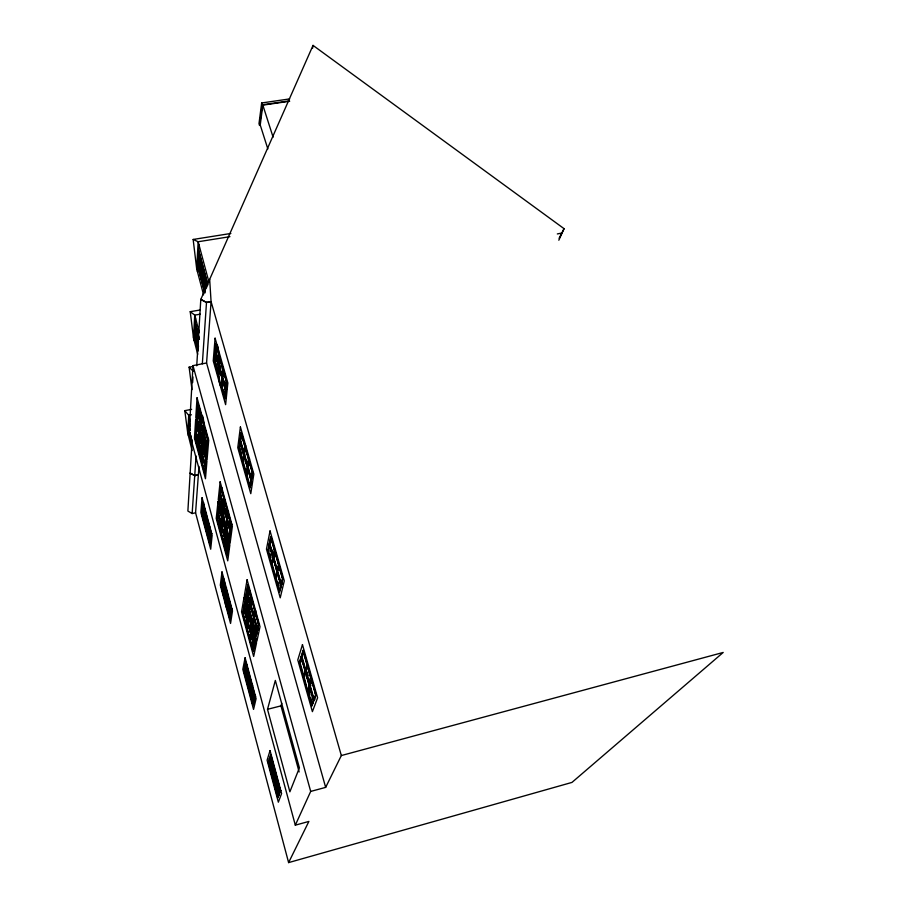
<?xml version="1.0" encoding="UTF-8"?>
<svg xmlns="http://www.w3.org/2000/svg" width="908" height="908" viewBox="0 0 908 908"><rect width="100%" height="100%" fill="white"/><g stroke="black" fill="none" stroke-linecap="round" stroke-linejoin="round"><path stroke-width="1.36" d="M192.099 450.55L187.74 433.071L188.705 415.296L184.801 410.643L191.645 409.372M196.684 268.802L198.16 241.744L193.154 239.462L196.684 268.802L203.574 294.839M197.706 354.268L193.495 337.969L194.755 315.121L190.226 311.682L199.749 310.059M188.365 435.568L189.341 417.839M197.467 271.73L198.954 244.74M188.875 432.866L189.42 423.083L190.283 426.851M194.21 340.716L195.481 317.925M209.669 279.358L211.076 301.604L206.57 362.984L192.984 365.629L189.125 433.547L191.622 443.524L191.781 440.879L189.59 432.129M198.477 267.939L198.704 263.865L201.837 275.635L201.587 279.664M194.834 337.038L195.538 324.451M192.644 382.597L192.973 376.945M195.311 334.292L195.118 337.742L197.967 348.729L198.171 345.324M195.549 330.115L195.356 333.588L198.216 344.62L198.421 341.181L195.299 328.696M202.132 270.72L201.882 274.806L198.761 263.025L198.988 258.905L202.132 270.72L203.528 270.493M192.019 441.844L187.877 511.056L192.144 513.542L195.572 512.793L198.977 466.417M196.741 365.776L200.804 299.334L206.502 302.455L211.076 301.604L341.34 755.547L325.654 787.384L310.695 791.424L295.316 825.168L308.879 821.434L288.608 862.6L571.972 782.412L723.199 652.455L341.34 755.547M201.894 280.799L202.132 276.77L205.287 288.619L205.106 291.275M198.546 339.308L198.682 336.993L195.799 325.881L195.595 329.388L198.466 340.466M198.239 349.784L198.375 347.514M198.489 450.255L199.261 443.955L198.489 450.255L195.572 439.483L196.31 433.116M199.976 442.764L199.011 442.968L196.049 432.106L196.48 425.67L197.456 425.477L197.195 429.336M198.103 415.785L198.375 411.767L197.377 411.971L196.934 418.656L197.706 411.903M205.639 288.948L205.9 284.919L206.615 287.575M196.219 434.376L195.89 439.415L198.807 450.186M196.378 432.038L196.798 425.602L199.783 436.544L199.329 442.9L196.049 432.106M198.148 405.309L197.785 410.768L200.498 421.948L200.974 415.206L197.899 404.003L197.456 410.836L198.443 410.632M192.144 513.542L196.06 455.986M202.336 363.813L206.502 302.455L200.793 299.424L313.033 45.4L564.061 228.668L558.829 240.223M199.011 442.968L199.465 436.612L200.441 436.408M199.953 429.677L200.418 423.071L197.377 411.971M201.882 461.502L198.625 450.731L199.385 444.443M203.086 454.17L202.109 454.375L199.136 443.445L199.59 437.089L202.927 448.03L202.246 454.863L205.242 465.861L202.563 454.794L202.722 448.586M200.554 423.559L203.619 434.739L203.449 441.186C199.204 445.34 201.996 402.255 200.089 430.165L201.077 429.961M202.121 415.489L201.111 415.694L200.634 422.436L201.451 415.626C205.458 411.789 203.517 456.043 204.357 427.475L207.467 438.814L207.262 445.317L204.175 434.058M200.282 429.609L200.759 423.003M200.838 421.88L201.122 417.828M201.519 460.14L198.943 450.663L199.295 445.68M199.919 437.032L199.465 443.376L202.439 454.306M201.735 420.892L202.03 416.84M201.565 461.57L202.359 455.351M202.109 454.375L202.927 448.03M201.111 415.694L204.209 426.976L204.039 433.559L200.963 422.368M202.393 457.065L202.019 461.979L204.652 472.954L201.689 462.047L202.484 455.839M205.957 450.357L203.585 441.674L204.084 435.17M202.938 458.154L202.654 461.843L201.689 462.047M203.517 450.89L203.71 448.382M204.448 438.939L204.754 435.023M204.652 472.954L205.48 466.826L195.901 431.936L196.366 424.876L205.912 459.857L204.754 473.726L195.424 439.313L195.878 432.401L205.31 467.075M205.242 465.861L205.753 459.664L206.729 459.459M206.309 452.91L206.842 446.486L203.755 435.238L203.585 441.674M205.333 523.451L204.482 523.632L201.871 513.86L202.575 508.786M203.437 505.257L203.653 502.703L202.79 502.896L202.359 507.992L203.074 502.828L205.741 512.748L205.004 517.844L205.628 514.007M218.635 364.63L215.309 352.906L215.968 344.995C221.189 341.124 216.842 388.658 219.691 356.742M202.359 511.295L202.155 513.792L204.118 521.124M215.446 355.437L214.901 361.872L218.192 373.494L218.522 365.935L215.196 354.222L214.549 361.94L215.605 361.736M216.218 346.243L215.661 352.837L218.998 364.562M203.698 517.333L202.938 511.17M217.489 356.606L216.376 352.701L216.592 350.057M204.482 523.632L204.924 518.684L205.787 518.502M208.091 533.711L207.228 533.893L204.606 524.064L205.038 519.126L205.9 518.933M205.571 513.247L205.117 518.286L205.855 513.179L208.25 523.212L207.773 528.184L208.636 528.002M218.669 366.457L222.017 378.25L221.654 385.718C216.558 389.419 220.746 342.997 217.988 374.085L219.044 373.88L219.271 371.327M223.209 376.752L222.142 376.956L218.783 365.152L219.486 357.343L222.857 367.854M204.765 523.576L205.208 518.627M218.192 373.494L218.873 365.867M205.333 519.058L204.89 524.007L206.865 531.373M222.982 371.747L222.494 376.888L219.146 365.084L219.838 357.275M206.445 527.559L205.673 521.408M206.207 515.574L206.434 513.054M219.974 363.643L220.201 361.032M207.228 533.893L207.694 529.024L208.556 528.831M222.142 376.956L222.869 369.238L219.486 357.343M210.281 544.153L207.353 534.335L208.102 529.398L207.637 534.267L209.952 542.916M208.874 527.196L209.237 523.462L208.363 523.655L207.898 528.626L208.658 523.598L211.019 532.372M225.661 389.384L222.29 377.49L223.028 369.772L226.433 381.757L225.661 389.384L226.739 389.169M207.512 533.836L207.977 528.955M208.42 524.393L208.057 528.127L205.401 518.218M221.654 385.718L222.131 380.69M225.638 393.062L225.139 398.022L221.802 386.24L222.403 379.953M226.535 384.232L226.024 389.305L222.642 377.41L223.379 369.704L226.421 380.361M222.63 384.844L222.869 382.325M223.482 375.991L223.856 372.132M209.998 544.221L210.486 539.409L211.348 539.216M208.363 523.655C212.075 530.567 210.134 545.333 211.099 536.072M221.802 386.24L222.165 378.772L225.536 390.656L224.787 398.09L225.842 397.886M210.656 539.261L211.201 533.893L202.688 502.203L202.223 507.81L210.769 539.341L210.406 542.95M221.495 525.675L220.508 531.373L217.455 520.114L218.079 514.405M222.006 521.271L221.28 524.79L218.181 513.429L218.817 507.595M221.189 494.939L220.179 495.166L219.52 501.227L220.519 495.087M220.837 531.305L217.784 520.046L218.283 515.472M219.021 508.684L218.51 513.361L221.609 524.722M220.633 494.054L221.314 487.857L224.537 499.593L223.822 505.699L224.197 499.672L220.973 487.936L220.292 494.134L223.822 505.699M220.792 498.583L221.064 496.154M221.722 490.195L221.995 487.709M220.508 531.373L221.166 525.755L222.154 525.528M221.28 524.79L221.949 519.047M220.179 495.166L223.368 506.8L222.676 512.77L223.686 512.543M223.72 543.211L224.741 537.604L223.72 543.211L220.644 531.872L221.302 526.254L222.29 526.038M224.855 536.662L221.745 525.221L222.415 519.478L225.559 530.998L224.526 536.73L221.416 525.289L222.085 519.546M223.504 507.311L226.716 519.024L226.33 524.824C221.575 529.194 225.49 487.573 222.812 513.281L223.822 513.054M224.344 500.195L227.59 512.01L226.841 518.025L227.931 511.93L224.685 500.115L223.629 506.289L224.651 506.074M223.005 512.691L223.368 506.8M221.631 526.175L220.973 531.804L224.049 543.132M224.685 500.115L223.97 506.221L227.182 517.946M221.961 528.842L221.62 531.657L220.644 531.872M222.539 523.927L222.948 520.477M224.526 536.73L225.559 530.998M228.668 549.454L227.67 549.681L226.955 555.117L223.856 543.71L224.548 538.183L225.536 537.956M224.662 537.241C227.488 510.739 223.334 554.606 228.124 548.67L224.662 537.241L225.649 537.014M230.133 533.575L229.667 537.037C224.787 542.031 228.986 499.264 226.126 525.414L227.136 525.187L227.431 522.838M227.726 512.532L226.989 518.536L228.078 512.464L231.007 524.438L230.223 530.351L231.245 530.113L229.088 522.248M226.33 524.824L227.057 518.945M226.943 553.778L224.185 543.642L224.878 538.104M228.01 518.309L228.305 515.914M261.663 102.967L258.996 123.658L259.575 125.474L262.253 104.817L261.663 102.967L289.607 98.927M289.697 101.242L262.832 105.135L260.233 124.998L267.849 148.946M224.73 594.774C224.821 603.445 220.054 583.957 222.006 582.38L222.869 582.176L222.426 585.569M222.698 577L222.097 581.608L222.698 577C226.262 580.439 224.412 602.764 225.604 588.395M241.233 441.901L240.143 442.128L239.235 449.165L240.314 448.938M243.798 453.262L240.302 440.925L241.233 433.718L244.774 446.157L243.798 453.262L244.888 453.024M224.424 596.999L221.7 586.829L222.29 582.312M240.507 442.048L239.587 449.085L243.049 461.309L243.809 455.748M242.311 436.124L245.137 446.078L244.161 453.183L240.665 440.845L241.437 434.841M240.768 445.419L241.074 443.07M241.698 438.292L242.016 435.897M227.794 548.75L228.532 543.188L229.531 542.961M226.864 519.546L230.087 531.339L229.327 537.116L230.348 536.889M227.897 549.522L228.703 543.427L218.714 506.812L218.022 513.202L228.01 549.601M228.124 548.67L228.861 543.109L226.047 532.803M231.029 526.719L230.564 530.272L227.329 518.468M224.14 597.067L225.036 592.549M242.686 461.377L243.639 454.443L240.143 442.128M224.253 597.521C225.956 581.268 223.697 608.882 227.284 607.69L224.548 597.453M225.593 587.782L224.968 592.311L225.888 587.714L228.385 598.168L227.738 602.628L228.612 602.424M244.888 454.76L243.798 454.987L242.845 461.922L243.923 461.695M248.576 465.997L247.487 466.224L243.957 453.807L245.296 446.623M244.161 454.908L243.208 461.843L246.34 472.92M246.011 449.131L248.86 459.153L247.85 466.144L244.32 453.728L245.137 447.814M225.127 597.316L225.593 593.98M226.16 589.848L226.478 587.578M227 607.758L227.636 603.377L228.51 603.173M246.329 474.226L247.317 467.393L243.798 454.987M247.487 466.224L248.497 459.232L244.933 446.702M230.167 618.427L227.113 608.201L227.749 603.831L228.623 603.627M228.51 598.633L227.863 603.082L228.805 598.565L231.313 609.075L230.938 613.388L228.158 603.014M248.656 459.789L252.254 472.398L251.198 479.288L247.646 466.78L248.656 459.789L252.617 472.319L251.561 479.208L248.009 466.701L249.019 459.709M227.284 607.69L227.919 603.309M228.351 600.336L228.033 602.56L225.263 592.243M246.681 474.146L247.475 468.687M228.044 603.763L227.409 608.133L229.815 617.145M249.995 485.848L246.84 474.691L247.839 467.87M228.305 605.818L227.987 607.997L227.113 608.201M229.225 599.541L228.737 602.878L231.177 611.958M312.613 48.203L313.033 45.4M229.872 618.496L230.825 614.126L221.949 581.37L222.608 576.319L231.472 609.325L230.734 614.126M249.984 487.165L251.017 480.434L247.475 467.938L246.84 474.691M230.326 617.349L230.825 614.126M250.551 485.746L250.971 483.056M246.477 625.703L247.385 620.822L246.136 625.794L242.924 613.933L244.138 608.871L243.253 613.853L246.113 624.386M248.213 619.824L247.203 620.073L243.946 608.099L244.842 603.014M248.247 616.248L247.543 619.994L244.286 608.02L245.183 602.935L248.474 614.988L247.203 620.073M250.233 605.647L249.496 609.54L246.17 597.373L246.874 593.401M247.271 591.176L247.873 585.83L251.278 598.224L250.642 603.457L247.271 591.176L247.986 587.113M244.366 611.209L244.808 608.712M245.183 606.589L245.637 604.047M248.44 588.305L247.963 591.006L249.087 595.103M246.284 626.316L247.532 621.356L246.613 626.236L249.518 638.245L246.284 626.316L247.282 626.077M251.641 632.399L250.631 632.649L247.351 620.595L248.281 615.613L249.303 615.363L248.826 617.86M251.437 598.769L250.438 604.081L251.788 598.69L254.864 611.243L253.831 616.453L254.876 616.203M250.642 603.457L251.629 598.145L248.565 586.988M252.628 620.97L249.643 610.074L250.619 604.887M251.482 603.831L251.981 601.175M249.518 638.245L250.801 633.375M250.631 632.649L251.936 627.666L248.622 615.533L247.691 620.516L250.971 632.558M252.651 622.411L253.661 617.327L250.279 604.966L249.643 610.074M253.934 650.537L252.923 650.786L249.666 638.778L251.936 627.666M255.216 611.163L253.979 616.997L255.023 616.748M251.743 628.291L251.107 633.092L254.07 645.304L250.778 633.182L251.788 632.933L253.616 639.675M256.181 633.977L253.15 622.877L254.161 617.78M255.364 611.72L254.331 616.918L257.747 629.38L258.814 624.273L255.364 611.72L258.462 624.364L257.395 629.46L258.44 629.21M244.036 671.432L245.115 667.425L244.331 671.352L247.18 681.999L244.331 671.352M245.762 662.829L244.956 666.835L246.057 662.761L248.667 673.645L247.839 677.572L248.962 673.566L246.057 662.761M269.551 543.937L270.811 537.604L274.568 550.781L273.251 557.001L269.551 543.937L271.186 537.525L274.568 549.374M251.141 636.145L250.665 638.528L249.666 638.778M269.71 544.913L268.462 551.088L272.128 564.016L273.41 557.955L271.764 564.106M245.183 669.9L245.716 667.278M269.699 548.455L270.198 545.98M252.923 650.786L253.911 646.11L254.921 645.86M254.07 645.304L255.42 640.435L252.083 628.211M256.169 635.294L257.214 630.311L253.809 617.871L253.15 622.877M254.24 646.019L253.264 650.707L249.995 638.699L250.608 633.988M254.41 645.225L255.42 640.435M256.782 633.966L257.304 631.469M246.885 682.078L247.702 678.219L248.849 677.822M250.177 693.179L247.01 682.544L248.122 678.628L247.305 682.475L249.814 691.839M247.963 678.049L249.087 674.054L248.259 677.97L251.153 688.763L251.709 685.007L248.792 674.122M273.206 558.613L271.923 564.674L273.569 558.522L276.929 571.756L275.601 577.704L276.713 577.443M277.156 570.735L273.421 557.58L274.738 551.36L278.518 564.64L277.53 570.644L273.796 557.489L275.113 551.281L278.892 564.549L277.326 571.314L281.083 584.582L282.206 584.309M247.18 681.999L247.998 678.151M273.887 555.673L274.681 551.939M249.882 693.247L252.14 685.404L255.08 696.357M252.696 700.238L253.775 704.268L252.889 704.495L250.006 693.723L252.015 684.927L249.462 675.404M279.482 589.996L276.134 578.192L277.473 572.244L280.856 585.569L279.482 591.403M279.437 566.479L282.865 578.51L281.457 584.491L277.7 571.234L278.677 565.23L282.49 578.6L281.083 584.582M252.889 704.495L253.752 700.817L254.649 700.59M252.742 685.256L251.845 685.483L254.785 696.425L253.899 700.182L254.796 699.955L252.606 691.817M253.763 701.963L253.184 704.426L250.302 693.655L250.846 689.966M254.785 697.605L254.195 700.113L251.289 689.251M280.402 588.986L280.947 586.647M267.508 709.307L275.34 680.433L299.402 767.862L289.879 791.81L267.508 709.307L280.969 705.879L281.752 703.235M268.462 762.686L269.767 759.349L268.757 762.606L271.447 773.843L268.757 762.606M270.981 755.49L269.642 758.884L270.55 758.645M305.463 670.422L301.524 656.541L303.17 651.229L307.165 665.246L305.463 670.422L306.609 670.138M270.629 756.591L269.948 758.804L272.661 770.143L273.728 766.92L270.675 755.57M301.626 657.335L300.003 662.511L303.896 676.244L305.553 671.194L303.522 676.335M303.556 651.138L301.899 656.45L305.848 670.331L307.165 665.246M301.978 658.436L300.764 662.329L299.629 662.602L301.24 657.426L305.179 671.284M271.447 773.843L274.159 767.339L271.742 773.764M272.968 770.063L273.671 767.918M273.478 777.85L275.487 785.329L274.579 785.579L271.583 774.342L272.922 771.108L271.878 774.263L274.886 785.499M307.347 665.87L311.365 679.99L309.605 685.029L305.633 671.035L307.347 665.87L308.493 665.575M305.735 671.807L304.066 676.846L307.608 690.772L309.31 685.869L305.349 671.897L303.692 676.948L304.816 676.664M309.628 683.656L306.019 670.944L307.721 665.768L311.75 679.888L309.787 685.642L313.782 699.739L315.598 694.847L311.932 680.512L310.161 685.551L314.168 699.637L314.94 699.444M274.579 785.579L275.657 782.503L276.565 782.265M273.853 767.419L276.929 778.848L275.839 781.981L276.747 781.731M276.089 782.923L275.022 785.987L277.746 797.372L274.715 786.067L277.235 778.769L274.159 767.339M309.696 685.767L307.778 691.385L308.913 691.101L310.207 687.424M279.335 793.808L276.27 782.401L277.371 779.268L280.152 790.845L279.028 793.887L280.084 791.776M277.746 797.372L279.142 794.307L278.416 796.293M311.716 705.334L313.487 700.556L309.492 686.482L308.152 691.294L312.102 705.232L313.487 700.556M314.168 699.637L315.53 695.971M559.101 238.293L564.061 228.668M275.782 783.002L276.702 782.764M280.152 790.845L281.071 790.596M271.583 774.342L272.479 774.104M250.006 693.723L250.892 693.508M254.785 696.425L255.693 696.198M309.31 685.869L310.933 685.358M247.01 682.544L247.895 682.328M301.524 656.541L302.659 656.257M257.214 630.311L258.269 630.061M247.351 620.595L248.361 620.357M258.462 624.364L259.518 624.114M250.188 609.381L249.155 609.62L250.12 604.422L246.76 592.152L246.17 597.373M254.864 611.243L255.92 610.993M231.313 609.075L232.198 608.871M276.929 571.756L276.134 578.192M225.468 587.328L222.993 576.932M269.199 550.929L268.098 551.179L269.336 544.993L273.036 558.034M273.421 557.58L274.534 557.319M207.353 534.335L208.204 534.142L209.192 537.842M211.065 533.688L211.927 533.495M230.087 531.339L231.109 531.101M226.716 519.024L227.738 518.797M204.606 524.064L205.458 523.882M208.25 523.212L205.855 513.179M231.007 524.438L232.039 524.2M201.871 513.86L202.722 513.667M218.181 513.429L219.168 513.213M227.59 512.01L228.612 511.783M248.497 459.232L249.598 458.994M244.774 446.157L245.875 445.919M207.467 438.814L208.488 438.609M199.136 443.445L200.112 443.24M206.842 446.486L197.297 410.666L197.785 403.186L207.637 438.995L206.411 453.716L196.786 418.486L197.263 411.154L207.001 446.668M195.572 439.483L196.525 439.29M200.418 423.071L201.417 422.867M557.33 233.935L561.428 233.14M218.522 365.935L219.588 365.72M215.309 352.906L216.376 352.701M219.339 356.821L220.406 356.606M191.452 414.786L188.705 415.296L190.351 421.868M206.502 302.455L211.076 301.604M191.985 389.657L189.114 367.161L193.279 366.412M200.237 314.179L194.755 315.121L199.329 332.68M229.928 236.682L198.16 241.744L209.056 282.524M193.154 239.462L230.848 233.469M262.253 104.817L288.823 100.97M190.192 473.136L194.721 475.644L198.364 474.839L194.721 475.622L190.192 473.079M189.114 367.161L193.291 371.304M262.832 105.135L273.104 137.187M216.706 346.243L219.316 355.437M303.919 652.409L307.188 663.873M312.295 681.806L315.609 693.451M219.849 364.937L220.973 368.875M221.722 371.497L222.835 375.435M224.48 381.235L225.615 385.196M250.869 474.044L251.936 477.801M272.514 550.214L273.626 554.13M307.142 672.022L308.221 675.836M308.947 678.378L310.037 682.192M269.914 543.858L273.263 555.605M215.968 363.03L217.432 368.194M223.618 390.02L224.73 393.959M240.688 450.3L241.846 454.363M269.937 553.505L271.027 557.387M277.996 581.96L279.108 585.887M308.913 691.101L309.991 694.904M310.706 697.435L311.784 701.237M272.286 564.594L275.975 577.613M206.57 362.984L325.654 787.384M192.984 365.629L310.695 791.424M198.58 405.184L200.974 413.889M205.038 428.667L207.807 438.746M228.078 512.464L230.984 523.042M251.788 598.69L254.524 608.666M280.969 705.879L299.129 771.948M199.124 413.106L200.146 416.806M202.654 425.966L203.676 429.688M222.732 499.082L223.788 502.964M225.366 508.673L226.433 512.589M253.514 611.254L254.535 614.966M250.79 604.002L254.183 616.373M201.746 432.424L203.767 439.812M204.243 441.538L205.605 446.498M220.871 502.294L221.927 506.142M247.226 598.565L248.338 602.617M254.512 625.169L255.523 628.869M197.263 418.588L199.942 428.383M219.849 501.148L222.312 510.126M203.052 448.518L206.082 459.596M219.498 508.798L221.927 517.696M198.126 435.976L199.238 440.051M200.85 445.976L201.973 450.073M220.894 519.524L221.915 523.314M226.001 538.296L227.397 543.415M245.319 609.2L246.409 613.184M249.814 625.714L250.914 629.721M197.252 441.98L198.353 446.01M199.953 451.878L201.054 455.941M218.771 521.147L220.133 526.152M226.217 548.557L227.59 553.63M251.754 642.535L252.844 646.541M189.227 432.503L295.316 825.168M225.888 587.714L228.328 596.806M228.805 598.565L231.608 609.007M271.322 756.75L273.694 765.58M277.712 780.551L280.459 790.766M202.79 502.896L205.446 512.804M203.551 509.036L205.526 516.425M207.308 523.042L208.307 526.754M208.749 528.433L211.099 537.15M227.227 597.271L228.271 601.13M249.938 681.874L251.028 685.915M274.046 771.664L276.407 780.483M277.224 783.502L278.245 787.304M202.643 507.935L205.287 517.787M208.182 528.558L210.849 538.523M222.392 581.54L225.139 591.789M245.251 666.756L248.134 677.493M273.104 770.563L276.134 781.901M198.648 250.381L207.671 284.249M207.626 284.715L198.988 252.333L198.16 267.236L204.868 292.546M207.66 285.362L206.23 280.005L206.672 286.746M222.619 587.964L224.662 595.591M226.149 601.153L227.522 606.272M229.02 611.856L230.053 615.715M246.34 676.528L247.407 680.523M248.974 686.335L250.041 690.352M270.686 767.408L272.014 772.367M275.953 787.088L277.303 792.105M198.716 257.361L206.57 286.905M198.432 262.321L205.537 289.084M197.762 266.362L204.845 293.091M195.572 512.793L288.608 862.6M195.22 322.669L199.408 339.342M195.061 332.884L198.546 346.311M194.46 336.164L198.262 350.863M189.136 421.528L190.158 425.614M189.239 426.374L190.26 430.483M189.466 427.623L190.09 430.131M189.942 432.821L191.815 440.335M189.057 429.643L192.121 441.912M188.558 432.026L191.928 445.488M184.801 410.643L187.74 433.071M190.226 311.682L193.495 337.969M199.272 253.899L199.034 258.065L202.178 269.88L202.427 265.76L199.272 253.899M202.439 271.867L202.189 275.941L205.333 287.802L205.605 283.761L202.439 271.867M202.734 266.907L202.484 271.027L205.651 282.933L205.923 278.858L202.734 266.907M195.651 419.712L194.46 438.201L205.458 478.732L206.945 461.094L195.651 419.712M197.047 397.806L195.787 417.419L207.126 458.903L208.704 440.198L197.047 397.806M202.064 497.754L200.861 512.43L210.701 549.215L212.143 535.232L202.064 497.754M215.094 338.196L213.244 360.885L225.615 404.662L227.863 382.96L215.094 338.196M202.189 508.174L201.735 513.667L210.088 544.891L210.622 539.613L202.189 508.174M215.083 353.326L214.379 361.804L224.9 398.975L225.717 390.815L215.083 353.326M215.854 344.098L215.128 352.769L225.774 390.27L226.625 381.916L215.854 344.098M218.022 501.681L216.229 518.445L227.726 560.849L229.849 545.016L218.022 501.681M220.145 481.785L218.249 499.593L230.121 543.052L232.38 526.231L220.145 481.785M217.977 513.622L217.296 519.887L227.057 555.889L227.851 549.919L217.977 513.622M220.077 494.361L219.35 501.012L229.44 537.911L230.269 531.577L220.077 494.361M220.86 487.119L220.122 493.918L230.326 531.157L231.188 524.676L220.86 487.119M221.995 571.904L220.315 585.172L230.553 623.444L232.493 610.948L221.995 571.904M240.404 426.964L237.771 447.667L250.778 493.668L253.831 474.078L240.404 426.964M221.904 581.71L221.268 586.67L229.962 619.154L230.689 614.444L221.904 581.71M240.03 441.243L239.042 448.961L250.097 488.039L251.221 480.661L240.03 441.243M241.119 432.821L240.098 440.721L251.3 480.173L252.458 472.625L241.119 432.821M244.093 597.158L241.551 611.822L253.65 656.439L256.555 642.841L244.093 597.158M247.101 579.758L244.4 595.342L256.919 641.15L260.006 626.679L247.101 579.758M243.696 608.19L242.742 613.649L253.026 651.547L254.104 646.417L243.696 608.19M244.751 602.231L243.764 607.815L254.172 646.076L255.273 640.832L244.751 602.231M246.658 591.358L245.637 597.169L256.272 636.077L257.418 630.617L246.658 591.358M247.771 585.024L246.726 590.972L257.497 630.254L258.666 624.67L247.771 585.024M245.092 657.789L242.822 669.332L253.536 709.386L256.09 698.695L245.092 657.789M270.039 530.93L266.464 549.136L280.22 597.827L284.283 580.87L270.039 530.93M244.729 666.835L243.877 671.148L252.969 705.153L253.922 701.112L244.729 666.835M245.671 662.159L244.797 666.551L253.99 700.84L254.955 696.731L245.671 662.159M269.233 544.119L267.883 550.906L279.585 592.254L281.083 585.876L269.233 544.119M270.709 536.719L269.324 543.665L281.185 585.444L282.728 578.907L270.709 536.719M270.039 750.598L267.111 760.166L278.347 802.184L281.594 793.558L270.039 750.598M302.466 644.657L297.779 659.946L312.397 711.645L317.607 697.798L302.466 644.657M269.381 758.782L268.28 762.345L277.825 798.019L279.028 794.75L269.381 758.782M270.584 754.911L269.46 758.543L279.108 794.534L280.345 791.209L270.584 754.911M301.15 656.563L299.379 662.25L311.807 706.174L313.748 700.942L301.15 656.563M303.079 650.355L301.263 656.189L313.873 700.601L315.859 695.233L303.079 650.355"/></g></svg>
